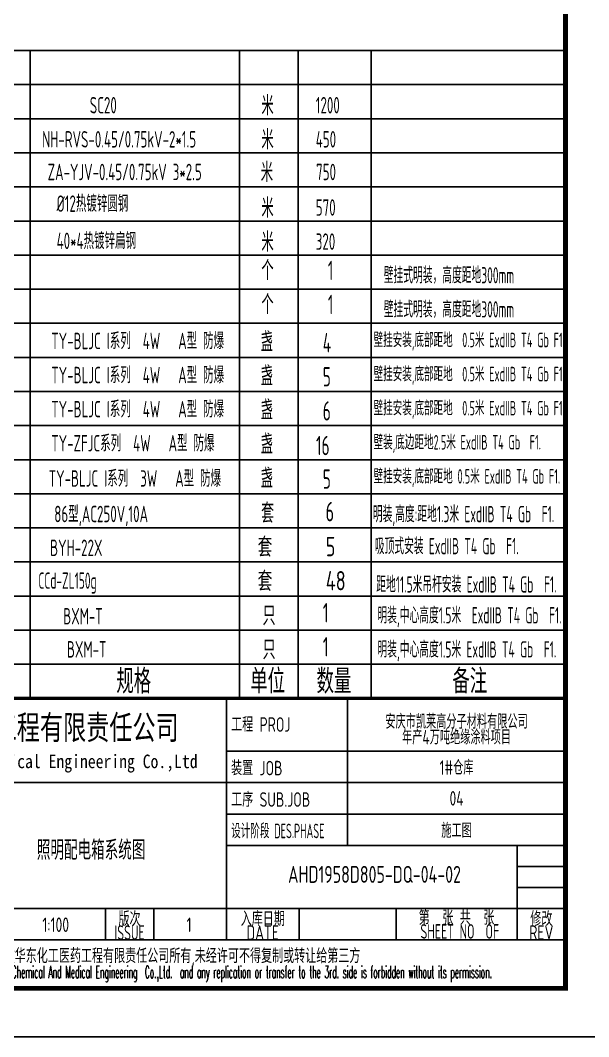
# Model space of a CAD drawing. Extents: x 4532298 to 10139194, y -639876 to -207028.
# Drawn here: x 4703219 to 4714950, y -282498 to -261498 of the extents above; entities that cross this region are included whole.
import ezdxf
from ezdxf.enums import TextEntityAlignment as Align

# ---------------------------------------------------------------- set-up
doc = ezdxf.new("R2010")
doc.units = 0
doc.header["$LTSCALE"] = 1000
doc.header["$MEASUREMENT"] = 0
doc.layers.get('0').update_dxf_attribs({"linetype": 'CONTINUOUS'})
for name, color, linetype in [('AXIS', 3, 'CONTINUOUS'), ('DIM_SYMB', 3, 'CONTINUOUS'), ('PUB_TITLE', 4, 'CONTINUOUS'), ('TEL_TAB', 7, 'CONTINUOUS'), ('电气', 3, 'CONTINUOUS')]:
    doc.layers.add(name, color=color, linetype=linetype)
doc.styles.add('ECEC_TQ', font='txt_l.shx', dxfattribs={"bigfont": 'hztxt_l.shx'})
doc.styles.add('SCEI', font='sceie.shx', dxfattribs={"width": 0.75, "bigfont": 'sceic.shx'})
doc.styles.add('sceic', font='sceie.shx', dxfattribs={"width": 0.67, "bigfont": 'sceic.shx'})
doc.styles.add('sceie', font='sceie.shx', dxfattribs={"width": 0.7, "bigfont": 'sceic.shx'})
doc.styles.add('TSSD_Rein', font='Tssdeng.shx', dxfattribs={"width": 0.7, "bigfont": 'hztxt.shx'})
doc.styles.add('宋体', font='', dxfattribs={"width": 0.7})
doc.styles.get('宋体').set_extended_font_data('SimSun')

msp = doc.modelspace()

# ---------------------------------------------------------------- linework, layer by layer
for p, q in [((4707473.5, -280498.2), (4707473.5, -275498.2)), ((4709973.5, -278548.2), (4709973.5, -275498.2)), ((4714473.5, -281498.2), (4714473.5, -275498.2)), ((4707473.5, -276598.2), (4714473.5, -276598.2)), ((4696473.5, -277248.2), (4707473.5, -277248.2)), ((4707473.5, -277248.2), (4714473.5, -277248.2)), ((4707473.5, -277898.2), (4714473.5, -277898.2)), ((4707473.5, -278548.2), (4714473.5, -278548.2)), ((4713473.5, -280498.2), (4713473.5, -278548.2)), ((4713473.5, -278981.5), (4714473.5, -278981.5)), ((4713473.5, -279414.8), (4714473.5, -279414.8)), ((4701973.5, -279848.2), (4714473.5, -279848.2)), ((4704973.5, -280498.2), (4704973.5, -279848.2)), ((4705973.5, -280498.2), (4705973.5, -279848.2)), ((4708973.5, -280498.2), (4708973.5, -279848.2)), ((4710973.5, -280498.2), (4710973.5, -279848.2)), ((4696473.5, -280498.2), (4714473.5, -280498.2)), ((4696473.5, -281498.2), (4714473.5, -281498.2))]:
    msp.add_line(p, q)
at = {"const_width": 70}
msp.add_lwpolyline([(4714473.5, -275507.9), (4696473.5, -275507.9)], dxfattribs=at)
at = {"layer": 'PUB_TITLE'}
msp.add_lwpolyline([(4656073.5, -282498.2), (4715473.5, -282498.2), (4715473.5, -240498.2), (4656073.5, -240498.2)], close=True, dxfattribs=at)
at = {"layer": 'PUB_TITLE', "const_width": 100}
msp.add_lwpolyline([(4658573.5, -281498.2), (4714473.5, -281498.2), (4714473.5, -241498.2), (4658573.5, -241498.2)], close=True, dxfattribs=at)
at = {"layer": 'TEL_TAB', "color": 0, "linetype": 'ByBlock'}
for p, q in [((4714457.1, -263477.1), (4714457.1, -269836.4)), ((4696473.5, -269871.7), (4714473.5, -269871.7))]:
    msp.add_line(p, q, dxfattribs=at)
at = {"layer": 'TEL_TAB', "color": 0, "linetype": 'ByBlock', "const_width": 70}
msp.add_lwpolyline([(4714473.5, -269507.9), (4714473.5, -275507.9)], dxfattribs=at)
at = {"layer": '电气', "color": 7}
for p, q in [((4696473.5, -262121.9), (4714473.5, -262121.9)), ((4703418.1, -262121.9), (4703418.1, -275507.9)), ((4707745.9, -262121.9), (4707745.9, -275507.9)), ((4708953.7, -262121.9), (4708953.7, -275507.9)), ((4710463.4, -262121.9), (4710463.4, -275507.9)), ((4696473.5, -262826.5), (4714473.5, -262826.5)), ((4696473.5, -263531), (4714473.5, -263531)), ((4696473.5, -264235.5), (4714473.5, -264235.5)), ((4696473.5, -264940), (4714473.5, -264940)), ((4696473.5, -265644.6), (4714473.5, -265644.6)), ((4696473.5, -266349.1), (4714473.5, -266349.1)), ((4696473.5, -267053.6), (4714473.5, -267053.6)), ((4696473.5, -267758.1), (4714473.5, -267758.1)), ((4696473.5, -268462.6), (4714473.5, -268462.6)), ((4714473.5, -269167.2), (4696473.5, -269167.2)), ((4696473.5, -270576.2), (4714473.5, -270576.2)), ((4696473.5, -271280.7), (4714473.5, -271280.7)), ((4696473.5, -271985.3), (4714473.5, -271985.3)), ((4696473.5, -272689.8), (4714473.5, -272689.8)), ((4696473.5, -273394.3), (4714473.5, -273394.3)), ((4696473.5, -274098.8), (4714473.5, -274098.8)), ((4696473.5, -274803.4), (4714473.5, -274803.4))]:
    msp.add_line(p, q, dxfattribs=at)

# ---------------------------------------------------------------- texts
for s, height, style, width, p in [('安徽华东化工医药工程有限责任公司', 500, '宋体', 0.7, (4702668.4, -276098.2)), ('Anhui Huadong Chemical & Medical Engineering Co.,Ltd', 280, '宋体', 0.85, (4702668.4, -276848.2)), ('版次', 300, 'sceie', 0.8, (4705473.5, -280048.2)), ('入库日期', 300, 'sceie', 0.8, (4708223.5, -280048.2)), ('第  张 共  张', 300, 'sceie', 0.8, (4712223.5, -280023.2)), ('修改', 300, 'sceie', 0.8, (4713973.5, -280048.2)), ('1:100', 300, 'sceie', 0.8, (4703949.4, -280185.1)), ('1', 300, 'sceie', 0.8, (4706702.9, -280185.1)), ('ISSUE', 300, 'sceie', 0.7, (4705473.5, -280348.2)), ('DATE', 300, 'sceie', 0.8, (4708223.5, -280348.2)), ('SHEET NO  OF  ', 300, 'sceie', 0.7, (4712404.9, -280323.2)), ('REV', 300, 'sceie', 0.8, (4713973.5, -280348.2)), ('本文件专有权属安徽华东化工医药工程有限责任公司所有,未经许可不得复制或转让给第三方', 300, 'sceie', 0.8, (4705644.6, -280847.1)), ('The proprietary right of this document belongs to Anhui Huadong Chemical And Medical Engineering  Co.,Ltd.  and any replication or transfer to the 3rd. side is forbidden without its permission. ', 250, 'ECEC_TQ', 0.45, (4705473.5, -281198.2))]:
    msp.add_text(s, height=height, dxfattribs=dict(style=style, width=width)).set_placement(p, align=Align.MIDDLE)
at = {"style": 'sceie'}
for s, width, p in [('工程 PROJ', 0.8, (4707570.4, -276198.2)), ('装置 JOB', 0.8, (4707570.4, -277098.2)), ('工序 SUB.JOB', 0.8, (4707570.4, -277748.2)), ('设计阶段 DES.PHASE', 0.6, (4707570.4, -278398.2))]:
    msp.add_text(s, height=300, dxfattribs=dict(at, width=width)).set_placement(p)
at = {"style": 'sceie', "width": 0.8}
msp.add_attdef('AHD1958D805-DQ-04-02', text='200320-02-040', height=350, dxfattribs=at).set_placement((4710530.2, -279144.4), align=Align.MIDDLE)
at = {"layer": 'AXIS', "style": 'TSSD_Rein', "width": 0.7}
for s, p in [('安庆市凯莱高分子材料有限公司', (4712223.5, -275970.6)), ('年产4万吨绝缘涂料项目', (4712223.5, -276293.6)), ('1#仓库', (4712223.5, -276923.2)), ('04', (4712223.5, -277573.2)), ('施工图', (4712223.5, -278223.2))]:
    msp.add_text(s, height=300, dxfattribs=at).set_placement(p, align=Align.MIDDLE)
at = {"layer": 'DIM_SYMB', "color": 7, "linetype": 'ByBlock', "style": 'TSSD_Rein', "width": 0.7}
msp.add_text('照明配电箱系统图', height=400, dxfattribs=at).set_placement((4703559.7, -278843.3))
at = {"layer": 'TEL_TAB', "color": 0, "linetype": 'ByBlock', "style": 'sceic', "width": 0.67}
for s, p in [('SC20', (4704652, -263422)), ('1200', (4709317.4, -263422)), ('ZA-YJV-0.45/0.75kV 3*2.5', (4703783.2, -264801.6)), ('750', (4709324.5, -264801.6)), ('%%C12热镀锌圆钢', (4703967.5, -265455.7)), ('570', (4709317.4, -265535.5)), ('40*4热镀锌扁钢', (4703967.5, -266224.8)), ('320', (4709317.4, -266240.1)), ('TY-BLJC I系列  4W   A型 防爆 ', (4703857.7, -268292.9)), ('TY-BLJC I系列  4W   A型 防爆 ', (4703857.7, -268997.4)), ('TY-BLJC I系列  4W   A型 防爆 ', (4703857.7, -269701.9)), ('TY-ZFJC系列  4W   A型 防爆 ', (4703857.7, -270406.4)), ('TY-BLJC I系列  3W   A型 防爆 ', (4703804.9, -271134.4)), ('86型,AC250V,10A', (4703918.6, -271868.8)), ('BYH-22X', (4703833.4, -272567)), ('BXM-T', (4704180.3, -274665))]:
    msp.add_text(s, height=340, dxfattribs=at).set_placement(p)
at = {"layer": 'TEL_TAB', "color": 1, "linetype": 'ByBlock', "style": 'sceic', "width": 0.67}
for s, p in [('NH-RVS-0.45/0.75kV-2*1.5', (4703669.1, -264126.5)), ('450', (4709317.4, -264126.5)), ('BXM-T', (4704103.3, -273980.9))]:
    msp.add_text(s, height=340, dxfattribs=at).set_placement(p)
at = {"layer": 'TEL_TAB', "style": 'SCEI', "width": 0.8}
for s, p in [('套', (4708116.6, -272585.3)), ('5', (4709524.1, -272572.1)), ('套', (4708116.6, -273289.8)), ('48', (4709524.1, -273276.7))]:
    msp.add_text(s, height=400, dxfattribs=at).set_placement(p)
at = {"layer": '电气', "color": 7, "linetype": 'Continuous', "style": 'sceic', "width": 0.67}
for s, p in [('米', (4708195, -263459.7)), ('米', (4708181.8, -264839.4)), ('米', (4708195, -265573.3)), ('米', (4708195, -266277.8)), ('个', (4708193.8, -266864.6)), ('1', (4709566.6, -266864.6)), ('个', (4708193.8, -267569.1)), ('1', (4709566.6, -267569.1)), ('盏', (4708180.3, -268341.2)), ('4', (4709462.4, -268358.5)), ('盏', (4708180.3, -269045.8)), ('5', (4709462.4, -269063.1)), ('盏', (4708180.3, -269750.3)), ('6', (4709462.4, -269767.6)), ('盏', (4708180.3, -270454.8)), ('16', (4709322.2, -270483.8)), ('盏', (4708180.3, -271159.3)), ('5', (4709462.4, -271176.6))]:
    msp.add_text(s, height=400, dxfattribs=at).set_placement(p)
at = {"layer": '电气', "color": 1, "linetype": 'Continuous', "style": 'sceic', "width": 0.67}
msp.add_text('米', height=400, dxfattribs=at).set_placement((4708195, -264164.2))
at = {"layer": '电气', "color": 7, "style": 'sceie', "width": 0.6}
for p in [(4713412.4, -266933.2), (4713412.4, -267637.7)]:
    msp.add_text('壁挂式明装，高度距地300mm', height=335.488, dxfattribs=at).set_placement(p, align=Align.RIGHT)
at = {"layer": '电气', "color": 7, "style": 'sceie'}
for s, height, width, p in [('壁挂安装,底部距地  0.5米 ExdIIB T4 Gb F1.', 300, 0.6, (4710508.9, -268252.9)), ('壁挂安装,底部距地  0.5米 ExdIIB T4 Gb F1.', 300, 0.6, (4710508.9, -268957.4)), ('壁挂安装,底部距地  0.5米 ExdIIB T4 Gb F1.', 300, 0.6, (4710508.9, -269662)), ('壁装,底边距地2.5米 ExdIIB T4 Gb  F1.', 300, 0.6, (4710508.9, -270366.5)), ('壁挂安装,底部距地 0.5米 ExdIIB T4 Gb F1.', 300, 0.6, (4710508.9, -271071)), ('套', 402.6, 0.7, (4708188.1, -271884.6)), ('6', 402.6, 0.7, (4709521.6, -271850.7)), ('明装,高度:距地1.3米 ExdIIB T4 Gb  F1.', 335.488, 0.6, (4710495.2, -271868.6)), ('吸顶式安装 ExdIIB T4 Gb  F1.', 335.488, 0.6, (4710536.2, -272530.4)), ('CCd-ZL150g', 335.49, 0.6, (4703591, -273242.7)), ('只', 402.6, 0.7, (4708219.8, -273998.2)), ('1', 402.6, 0.7, (4709461.8, -273939.4)), ('明装,中心高度1.5米  ExdIIB T4 Gb  F1.', 335.488, 0.6, (4710590.3, -273959.8)), ('1', 402.6, 0.7, (4709461.8, -274643.9)), ('只', 402.6, 0.7, (4708219.8, -274702.7)), ('明装,中心高度1.5米 ExdIIB T4 Gb  F1.', 335.488, 0.6, (4710590.3, -274664.3)), ('规格', 503.23, 0.75, (4705201.6, -275407.3)), ('单位', 503.23, 0.75, (4707964.7, -275407.3)), ('数量', 503.23, 0.75, (4709334.5, -275407.3)), ('备注', 503.23, 0.75, (4712138.3, -275407.3))]:
    msp.add_text(s, height=height, dxfattribs=dict(at, width=width)).set_placement(p)
at = {"layer": '电气', "color": 1, "style": 'sceie', "width": 0.6}
msp.add_text('距地11.5米吊杆安装 ExdIIB T4 Gb  F1.', height=335.488, dxfattribs=at).set_placement((4710566.8, -273322))

doc.saveas('drawing.dxf')
